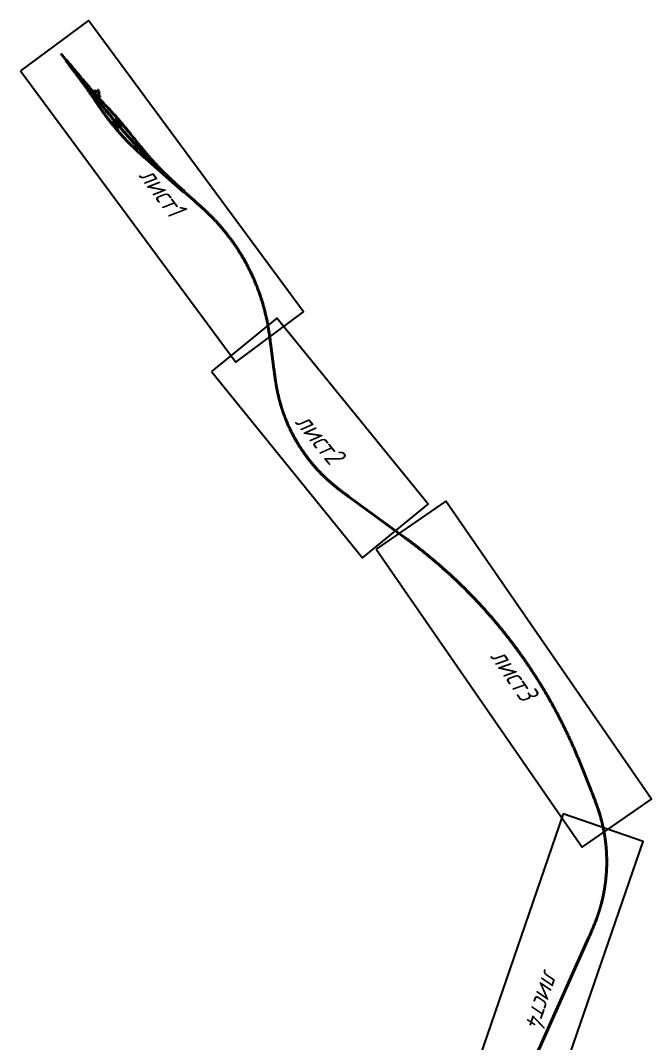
# Model space of a CAD drawing. Header units: metres. Extents: x 6220820 to 6240575, y 5208779 to 5219416.
# Drawn here: x 6234999.13 to 6235029.75, y 5217596.74 to 5217646.35 of the extents above; entities that cross this region are included whole.
import ezdxf
from ezdxf.enums import TextEntityAlignment as Align

# ---------------------------------------------------------------- set-up
doc = ezdxf.new("R2010")
doc.units = ezdxf.units.M
doc.layers.add('1 Этап ПК0+00-178+00.Ситуация.Ось трассы', color=7, linetype='Continuous')
doc.layers.add('1 Этап ПК0+00-178+00.Ситуация.Схема раскладки листов', color=7, linetype='Continuous')
doc.styles.get("Standard").update_dxf_attribs({"font": 'SPDS.shx', "oblique": 15, "height": 2})

# ---------------------------------------------------------------- blocks, each defined once
blk = doc.blocks.new('map5')
at = {"layer": '1 Этап ПК0+00-178+00.Ситуация.Ось трассы', "color": 1, "linetype": 'Continuous', "lineweight": 40, "true_color": 0xff0000, "flags": 128}
for points in [[(7264.3, -3469.2), (6954.4, -3309.2), (6950.1, -3307), (6945.7, -3304.8), (6941.4, -3302.5), (6937, -3300.3), (6932.6, -3298.1), (6928.3, -3295.9), (6923.9, -3293.7), (6919.5, -3291.5), (6915.1, -3289.3), (6910.8, -3287.1), (6906.4, -3285), (6902, -3282.8), (6897.6, -3280.7), (6893.2, -3278.5), (6888.8, -3276.4), (6884.4, -3274.2), (6880, -3272.1), (6875.6, -3270), (6871.2, -3267.9), (6866.7, -3265.8), (6862.3, -3263.7), (6857.9, -3261.6), (6853.5, -3259.5), (6849, -3257.4), (6844.6, -3255.4), (6840.2, -3253.3), (6835.7, -3251.2), (6831.3, -3249.2), (6826.8, -3247.2), (6822.4, -3245.1), (6817.9, -3243.1), (6813.5, -3241.1), (6809, -3239.1), (6804.6, -3237.1), (6800.1, -3235.1), (6795.6, -3233.1), (6791.1, -3231.1), (6786.7, -3229.1), (6782.2, -3227.2), (6777.7, -3225.2), (6773.2, -3223.2), (6768.7, -3221.3), (6764.2, -3219.4), (6759.7, -3217.4), (6755.2, -3215.5), (6750.7, -3213.6), (6746.2, -3211.7), (6741.7, -3209.8), (6737.2, -3207.9), (6732.7, -3206), (6728.2, -3204.1), (6723.7, -3202.3), (6719.1, -3200.4), (6714.6, -3198.5), (6710.1, -3196.7), (6705.6, -3194.8), (6701, -3193), (6696.5, -3191.2), (6691.9, -3189.4), (6687.4, -3187.5), (6682.8, -3185.7), (6678.3, -3183.9), (6673.7, -3182.2), (6669.2, -3180.4), (6664.6, -3178.6), (6660.1, -3176.8), (6655.5, -3175.1), (6650.9, -3173.3), (6646.4, -3171.6), (6641.8, -3169.8), (6637.2, -3168.1), (6632.6, -3166.4), (6628.1, -3164.7), (6623.5, -3163), (6618.9, -3161.3), (6614.3, -3159.6), (6609.7, -3157.9), (6605.1, -3156.2), (6600.5, -3154.5), (6595.9, -3152.9), (6591.3, -3151.2), (6586.7, -3149.6), (6582.1, -3147.9), (6577.5, -3146.3), (6572.9, -3144.7), (6568.2, -3143), (6563.6, -3141.4), (6559, -3139.8), (6554.4, -3138.2), (6549.7, -3136.6), (6545.1, -3135.1), (6540.5, -3133.5), (6535.8, -3131.9), (6531.2, -3130.4), (6526.6, -3128.8), (6521.9, -3127.3), (6517.3, -3125.7), (6512.6, -3124.2), (6508, -3122.7), (6503.3, -3121.2), (6498.7, -3119.7), (6494, -3118.2), (6489.3, -3116.7), (6484.7, -3115.2), (6480, -3113.7), (6475.4, -3112.3), (6470.7, -3110.8), (6384.9, -3084.1), (6378.9, -3082.2), (6372.9, -3080.3), (6367, -3078.5), (6361, -3076.6), (6357, -3075.3), (6353, -3074.1), (6349.1, -3072.8), (6345.1, -3071.6), (6341.1, -3070.3), (6337.2, -3069), (6334.2, -3068), (6331.2, -3067.1), (6328.3, -3066.1), (6325.3, -3065.1), (6322.3, -3064.1), (6319.4, -3063.1), (6316.4, -3062.1), (6313.5, -3061.1), (6310.5, -3060.1), (6307.6, -3059), (6304.6, -3058), (6301.7, -3057), (6299.3, -3056.1), (6296.9, -3055.3), (6294.6, -3054.4), (6292.2, -3053.6), (6289.9, -3052.7), (6287.3, -3051.8), (6284.6, -3050.8), (6282, -3049.8), (6279.3, -3048.8), (6276.7, -3047.8), (6274.1, -3046.8), (6271.4, -3045.7), (6268.8, -3044.7), (6266.2, -3043.7), (6263.6, -3042.6), (6261, -3041.6), (6258.3, -3040.5), (6255.7, -3039.5), (6253.1, -3038.4), (6250.5, -3037.3), (6247.9, -3036.2), (6245.3, -3035.1), (6242.7, -3034), (6240.1, -3032.9), (6237.5, -3031.8), (6235, -3030.7), (6232.4, -3029.6), (6229.8, -3028.4), (6227.2, -3027.3), (6224.6, -3026.1), (6222.1, -3025), (6219.5, -3023.8), (6216.9, -3022.6), (6214.4, -3021.4), (6211.8, -3020.2), (6209.3, -3019.1), (6206.7, -3017.8), (6204.2, -3016.6), (6201.6, -3015.4), (6199.1, -3014.2), (6196.6, -3013), (6194, -3011.7), (6191.5, -3010.5), (6189, -3009.2), (6186.4, -3008), (6183.9, -3006.7), (6181.4, -3005.4), (6178.9, -3004.1), (6176.4, -3002.9), (6173.9, -3001.6), (6171.4, -3000.3), (6168.9, -2998.9), (6166.4, -2997.6), (6163.9, -2996.3), (6161.4, -2995), (6158.9, -2993.6), (6156.5, -2992.3), (6154, -2990.9), (6151.5, -2989.6), (6149, -2988.2), (6146.6, -2986.8), (6144.1, -2985.5), (6141.7, -2984.1), (6139.2, -2982.7), (6136.8, -2981.3), (6134.3, -2979.9), (6131.9, -2978.5), (6129.4, -2977), (6127, -2975.6), (6124.6, -2974.2), (6122.2, -2972.7), (6119.7, -2971.3), (6117.3, -2969.8), (6114.9, -2968.4), (6112.5, -2966.9), (6110.1, -2965.4), (6107.7, -2963.9), (6105.3, -2962.4), (6102.9, -2960.9), (6100.5, -2959.4), (6098.2, -2957.9), (6095.8, -2956.4), (6093.4, -2954.9), (6091, -2953.4), (6088.7, -2951.8), (6086.3, -2950.3), (6084, -2948.7), (6081.6, -2947.2), (6079.3, -2945.6), (6076.9, -2944.1), (6074.6, -2942.5), (6072.2, -2940.9), (6069.9, -2939.3), (6067.6, -2937.7), (6065.3, -2936.1), (6063, -2934.5), (6060.6, -2932.9), (6058.3, -2931.3), (6056, -2929.6), (6053.7, -2928), (6051.4, -2926.4), (6049.2, -2924.7), (6046.9, -2923.1), (6044.6, -2921.4), (6042.3, -2919.7), (6040.1, -2918), (6037.8, -2916.4), (6035.5, -2914.7), (6033.3, -2913), (6031, -2911.3), (6028.8, -2909.6), (6026.5, -2907.9), (6024.3, -2906.2), (6022.1, -2904.4), (6019.8, -2902.7), (6017.6, -2901), (6015.4, -2899.2), (6013.2, -2897.5), (6011, -2895.7), (6008.8, -2894), (6006.6, -2892.2), (6004.4, -2890.4), (6002.2, -2888.6), (6000, -2886.8), (5997.9, -2885.1), (5995.7, -2883.3), (5993.5, -2881.4), (5991.4, -2879.6), (5989.2, -2877.8), (5987, -2876), (5984.9, -2874.2), (5982.8, -2872.3), (5980.6, -2870.5), (5978.5, -2868.6), (5976.4, -2866.8), (5974.2, -2864.9), (5972.1, -2863.1), (5970, -2861.2), (5967.9, -2859.3), (5965.8, -2857.4), (5963.7, -2855.5), (5961.6, -2853.7), (5959.6, -2851.7), (5957.5, -2849.8), (5955.4, -2847.9), (5953.3, -2846), (5951.3, -2844.1), (5949.2, -2842.2), (5947.2, -2840.2), (5945.1, -2838.3), (5943.1, -2836.3), (5941.1, -2834.4), (5939, -2832.4), (5937, -2830.5), (5935, -2828.5), (5933, -2826.5), (5931, -2824.5), (5929, -2822.5), (5927, -2820.5), (5925, -2818.6), (5923, -2816.5), (5921, -2814.5), (5919.1, -2812.5), (5917.1, -2810.5), (5915.1, -2808.5), (5913.2, -2806.4), (5911.2, -2804.4), (5909.3, -2802.4), (5907.3, -2800.3), (5905.4, -2798.3), (5903.5, -2796.2), (5901.6, -2794.1), (5899.6, -2792.1), (5897.7, -2790), (5895.8, -2787.9), (5893.9, -2785.8), (5892, -2783.7), (5890.2, -2781.6), (5888.3, -2779.5), (5886.4, -2777.4), (5884.5, -2775.3), (5882.7, -2773.2), (5880.8, -2771.1), (5879, -2768.9), (5877.1, -2766.8), (5875.3, -2764.7), (5873.5, -2762.5), (5871.6, -2760.4), (5869.8, -2758.2), (5868, -2756.1), (5866.2, -2753.9), (5864.4, -2751.7), (5862.6, -2749.6), (5860.8, -2747.4), (5859, -2745.2), (5857.2, -2743), (5855.5, -2740.8), (5853.7, -2738.6), (5852, -2736.4), (5850.2, -2734.2), (5848.5, -2732), (5846.7, -2729.8), (5845, -2727.5), (5843.3, -2725.3), (5841.5, -2723.1), (5839.8, -2720.8), (5838.1, -2718.6), (5836.4, -2716.3), (5834.7, -2714.1), (5833, -2711.8), (5831.3, -2709.6), (5829.7, -2707.3), (5828, -2705), (5826.3, -2702.8), (5824.7, -2700.5), (5823, -2698.2), (5821.4, -2695.9), (5819.8, -2693.6), (5818.1, -2691.3), (5816.5, -2689), (5814.9, -2686.7), (5813.3, -2684.4), (5811.7, -2682), (5810.1, -2679.7), (5808.7, -2677.7), (5807.2, -2675.6), (5805.8, -2673.5), (5804.4, -2671.5), (5803.1, -2669.4), (5801.3, -2666.8), (5799.6, -2664.2), (5797.9, -2661.6), (5796.2, -2658.9), (5794.5, -2656.3), (5792.7, -2653.7), (5791.1, -2651.1), (5789.4, -2648.5), (5787.7, -2645.8), (5786, -2643.2), (5784.3, -2640.6), (5782.6, -2637.9), (5780.4, -2634.4), (5778.2, -2630.9), (5776, -2627.3), (5773.8, -2623.8), (5771.6, -2620.3), (5769.4, -2616.7), (5766.1, -2611.4), (5762.8, -2606.1), (5759.6, -2600.8), (5756.3, -2595.4), (5694.9, -2495.6), (5691.6, -2490.3), (5688.3, -2484.9), (5686.2, -2481.4), (5684, -2477.8), (5681.8, -2474.3), (5679.6, -2470.8), (5677.4, -2467.2), (5675.2, -2463.7), (5673.5, -2461.1), (5671.8, -2458.4), (5670.2, -2455.8), (5668.5, -2453.1), (5666.8, -2450.5), (5665.1, -2447.9), (5663.4, -2445.2), (5661.7, -2442.6), (5660.4, -2440.5), (5659, -2438.4), (5657.6, -2436.3), (5656.3, -2434.2), (5654.9, -2432.2), (5653.5, -2430.1), (5652.1, -2428), (5650.7, -2425.9), (5649.3, -2423.9), (5647.9, -2421.8), (5646.5, -2419.7), (5645.1, -2417.7), (5643.6, -2415.6), (5642.2, -2413.6), (5640.8, -2411.5), (5639.3, -2409.5), (5637.8, -2407.4), (5636.4, -2405.3), (5634.9, -2403.3), (5633.4, -2401.3), (5631.9, -2399.2), (5630.4, -2397.2), (5628.9, -2395.1), (5627.4, -2393.1), (5625.9, -2391.1), (5624.4, -2389.1), (5622.8, -2387.1), (5621.3, -2385.1), (5619.8, -2383.1), (5618.2, -2381.1), (5616.7, -2379.1), (5615.1, -2377.1), (5613.5, -2375.1), (5612, -2373.1), (5610.4, -2371.2), (5608.8, -2369.2), (5607.2, -2367.2), (5605.6, -2365.3), (5604, -2363.3), (5602.4, -2361.4), (5600.8, -2359.4), (5599.2, -2357.5), (5597.5, -2355.6), (5595.9, -2353.6), (5594.2, -2351.7), (5592.6, -2349.8), (5590.9, -2347.9), (5589.3, -2346), (5587.6, -2344.1), (5586, -2342.2), (5584.3, -2340.3), (5582.6, -2338.4), (5580.9, -2336.5), (5579.2, -2334.7), (5577.5, -2332.8), (5575.8, -2330.9), (5574.1, -2329.1), (5572.4, -2327.2), (5570.6, -2325.4), (5568.9, -2323.5), (5567.2, -2321.7), (5565.4, -2319.9), (5563.7, -2318), (5561.9, -2316.2), (5560.2, -2314.4), (5558.4, -2312.6), (5556.6, -2310.8), (5554.9, -2309), (5553.1, -2307.2), (5551.3, -2305.4), (5549.5, -2303.7), (5547.7, -2301.9), (5545.9, -2300.1), (5544.1, -2298.3), (5542.3, -2296.6), (5540.5, -2294.8), (5538.6, -2293.1), (5536.8, -2291.4), (5535, -2289.6), (5533.1, -2287.9), (5531.3, -2286.2), (5529.4, -2284.5), (5527.6, -2282.7), (5525.7, -2281), (5523.8, -2279.3), (5522, -2277.6), (5520.1, -2276), (5518.2, -2274.3), (5516.3, -2272.6), (5514.4, -2270.9), (5512.5, -2269.3), (5510.6, -2267.6), (5508.7, -2266), (5506.8, -2264.3), (5504.8, -2262.7), (5502.9, -2261), (5501, -2259.4), (5499, -2257.8), (5497.1, -2256.2), (5495.1, -2254.6), (5493.2, -2253), (5491.2, -2251.4), (5489.3, -2249.8), (5487.3, -2248.2), (5485.3, -2246.6), (5483.4, -2245), (5481.4, -2243.5), (5479.4, -2241.9), (5477.4, -2240.4), (5475.4, -2238.8), (5473.4, -2237.3), (5471.4, -2235.8), (5469.4, -2234.2), (5467.3, -2232.7), (5465.3, -2231.2), (5463.3, -2229.7), (5461.3, -2228.2), (5459.2, -2226.7), (5457.2, -2225.2), (5455.1, -2223.7), (5453.1, -2222.2), (5451, -2220.8), (5449, -2219.3), (5446.9, -2217.8), (5444.8, -2216.4), (5442.8, -2215), (5440.7, -2213.5), (5438.6, -2212.1), (5436.5, -2210.7), (5434.4, -2209.2), (5432.3, -2207.8), (5430.2, -2206.4), (5428.1, -2205), (5426, -2203.6), (5423.9, -2202.3), (5421.8, -2200.9), (5419.7, -2199.5), (5417.5, -2198.2), (5415.4, -2196.8), (5413.3, -2195.4), (5411.1, -2194.1), (5409, -2192.8), (5406.8, -2191.4), (5404.7, -2190.1), (5402.5, -2188.8), (5400.4, -2187.5), (5398.2, -2186.2), (5396, -2184.9), (5393.9, -2183.6), (5391.7, -2182.3), (5389.5, -2181), (5387.3, -2179.8), (5385.1, -2178.5), (5382.9, -2177.3), (5380.7, -2176), (5378.5, -2174.8), (5376.3, -2173.5), (5374.1, -2172.3), (5371.9, -2171.1), (5369.7, -2169.9), (5367.5, -2168.7), (5365.3, -2167.5), (5363, -2166.3), (5360.8, -2165.1), (5358.6, -2163.9), (5356.3, -2162.7), (5354.1, -2161.6), (5351.8, -2160.4), (5349.6, -2159.3), (5347.3, -2158.1), (5345.1, -2157), (5342.8, -2155.9), (5340.6, -2154.7), (5338.3, -2153.6), (5336, -2152.5), (5333.7, -2151.4), (5331.5, -2150.3), (5329.2, -2149.3), (5326.9, -2148.2), (5324.6, -2147.1), (5322.3, -2146), (5320, -2145), (5317.7, -2143.9), (5315.4, -2142.9), (5313.1, -2141.9), (5310.8, -2140.8), (5308.5, -2139.8), (5306.2, -2138.8), (5303.9, -2137.8), (5301.5, -2136.8), (5299.2, -2135.8), (5296.9, -2134.8), (5294.6, -2133.8), (5292.2, -2132.9), (5289.9, -2131.9), (5287.6, -2131), (5285.2, -2130), (5282.9, -2129.1), (5280.5, -2128.1), (5278.2, -2127.2), (5275.8, -2126.3), (5273.5, -2125.4), (5271.1, -2124.5), (5268.7, -2123.6), (5266.4, -2122.7), (5264, -2121.8), (5261.6, -2121), (5259.2, -2120.1), (5256.9, -2119.2), (5254.5, -2118.4), (5252.1, -2117.6), (5249.7, -2116.7), (5247.3, -2115.9), (5244.9, -2115.1), (5242.6, -2114.3), (5240.2, -2113.5), (5237.8, -2112.7), (5235.4, -2111.9), (5233, -2111.1), (5230.6, -2110.3), (5228.1, -2109.6), (5225.7, -2108.8), (5223.3, -2108), (5220.9, -2107.3), (5218.5, -2106.6), (5216.1, -2105.8), (5213.7, -2105.1), (5211.2, -2104.4), (5208.8, -2103.7), (5206.4, -2103), (5203.9, -2102.3), (5201.5, -2101.6), (5199.1, -2101), (5196.7, -2100.3), (5194.3, -2099.6), (5191.9, -2099), (5189.4, -2098.4), (5187, -2097.7), (5184.6, -2097.1), (5182.2, -2096.5), (5179.8, -2095.9), (5177.3, -2095.3), (5174.9, -2094.7), (5172.5, -2094.1), (5170.1, -2093.5), (5167.6, -2092.9), (5165.2, -2092.3), (5162.2, -2091.6), (5159.1, -2090.9), (5156.1, -2090.2), (5153, -2089.5), (5150, -2088.8), (5146.9, -2088.1), (5143.9, -2087.4), (5140.8, -2086.7), (5136.8, -2085.8), (5132.7, -2084.9), (5128.6, -2084.1), (5124.5, -2083.2), (5120.5, -2082.3), (5116.4, -2081.4), (5110.3, -2080.1), (5104.2, -2078.8), (4776.9, -2009.3), (4772.5, -2008.4), (4768.2, -2007.5), (4763.8, -2006.5), (4759.4, -2005.6), (4755.1, -2004.6), (4750.7, -2003.6), (4746.4, -2002.6), (4742, -2001.7), (4737.7, -2000.7), (4733.3, -1999.7), (4728.9, -1998.6), (4724.6, -1997.6), (4720.2, -1996.6), (4715.9, -1995.6), (4711.6, -1994.5), (4707.2, -1993.5), (4702.9, -1992.4), (4698.5, -1991.4), (4694.2, -1990.3), (4689.9, -1989.2), (4685.5, -1988.1), (4681.2, -1987), (4676.9, -1985.9), (4672.5, -1984.8), (4668.2, -1983.7), (4663.9, -1982.6), (4659.6, -1981.4), (4655.2, -1980.3), (4650.9, -1979.1), (4646.6, -1978), (4642.3, -1976.8), (4638, -1975.6), (4633.7, -1974.5), (4629.4, -1973.3), (4625.1, -1972.1), (4620.8, -1970.9), (4616.5, -1969.7), (4612.2, -1968.4), (4607.9, -1967.2), (4603.6, -1966), (4599.3, -1964.7), (4595, -1963.5), (4590.7, -1962.2), (4586.4, -1961), (4582.1, -1959.7), (4577.9, -1958.4), (4573.6, -1957.1), (4569.3, -1955.8), (4565, -1954.5), (4560.8, -1953.2), (4556.5, -1951.9), (4552.2, -1950.6), (4548, -1949.2), (4543.7, -1947.9), (4539.4, -1946.6), (4535.2, -1945.2), (4530.9, -1943.8), (4526.7, -1942.5), (4522.4, -1941.1), (4518.2, -1939.7), (4513.9, -1938.3), (4509.7, -1936.9), (4505.5, -1935.5), (4501.2, -1934.1), (4497, -1932.7), (4492.8, -1931.2), (4488.5, -1929.8), (4484.3, -1928.3), (4480.1, -1926.9), (4475.9, -1925.4), (4471.6, -1923.9), (4467.4, -1922.5), (4463.2, -1921), (4459, -1919.5), (4454.8, -1918), (4450.6, -1916.5), (4446.4, -1915), (4442.2, -1913.4), (4438, -1911.9), (4433.8, -1910.4), (4429.6, -1908.8), (4425.4, -1907.3), (4421.2, -1905.7), (4417, -1904.2), (4412.8, -1902.6), (4408.7, -1901), (4404.5, -1899.4), (4400.3, -1897.8), (4396.2, -1896.2), (4392, -1894.6), (4387.8, -1893), (4383.7, -1891.3), (4379.5, -1889.7), (4375.3, -1888.1), (4371.2, -1886.4), (4367, -1884.8), (4362.9, -1883.1), (4358.8, -1881.4), (4354.6, -1879.7), (4350.5, -1878.1), (4346.3, -1876.4), (4342.2, -1874.7), (4338.1, -1873), (4334, -1871.2), (4329.8, -1869.5), (4325.7, -1867.8), (4321.6, -1866), (4317.5, -1864.3), (4313.4, -1862.5), (4309.3, -1860.8), (4305.2, -1859), (4301.1, -1857.2), (4297, -1855.5), (4292.9, -1853.7), (4288.8, -1851.9), (4284.7, -1850.1), (4280.6, -1848.3), (4276.5, -1846.4), (4272.5, -1844.6), (4268.4, -1842.8), (4264.3, -1840.9), (4260.3, -1839.1), (4256.2, -1837.2), (4252.1, -1835.4), (4248.1, -1833.5), (4244, -1831.6), (4240, -1829.7), (4235.9, -1827.9), (4231.9, -1826), (4227.8, -1824.1), (4223.8, -1822.1), (4219.8, -1820.2), (4215.7, -1818.3), (4211.7, -1816.4), (4207.7, -1814.4), (4203.7, -1812.5), (4199.6, -1810.5), (4195.6, -1808.5), (4191.6, -1806.6), (4187.6, -1804.6), (4183.6, -1802.6), (4179.6, -1800.6), (4175.6, -1798.6), (4171.6, -1796.6), (4167.6, -1794.6), (4163.6, -1792.6), (4159.7, -1790.6), (4155.7, -1788.5), (4151.7, -1786.5), (4147.7, -1784.4), (4143.8, -1782.4), (4139.8, -1780.3), (4135.9, -1778.2), (4131.9, -1776.2), (4127.9, -1774.1), (4124, -1772), (4120.1, -1769.9), (4116.1, -1767.8), (4112.2, -1765.7), (4108.2, -1763.5), (4104.3, -1761.4), (4100.4, -1759.3), (4096.5, -1757.1), (4092.6, -1755), (4088.6, -1752.8), (4084.7, -1750.7), (4080.8, -1748.5), (4076.9, -1746.3), (4073, -1744.2), (4069.1, -1742), (4065.2, -1739.8), (4061.4, -1737.6), (4057.5, -1735.4), (4053.6, -1733.1), (4049.7, -1730.9), (4045.8, -1728.7), (4042, -1726.4), (4038.1, -1724.2), (4034.3, -1721.9), (4030.4, -1719.7), (4026.6, -1717.4), (4022.7, -1715.2), (4018.9, -1712.9), (4015, -1710.6), (4011.2, -1708.3), (4007.4, -1706), (4003.5, -1703.7), (3999.7, -1701.4), (3995.9, -1699.1), (3992.1, -1696.7), (3988.3, -1694.4), (3984.5, -1692), (3980.7, -1689.7), (3976.9, -1687.3), (3973.1, -1685), (3969.3, -1682.6), (3965.5, -1680.2), (3961.7, -1677.9), (3957.9, -1675.5), (3954.2, -1673.1), (3950.4, -1670.7), (3946.6, -1668.3), (3942.9, -1665.9), (3939.1, -1663.4), (3935.4, -1661), (3931.6, -1658.6), (3927.9, -1656.1), (3924.2, -1653.7), (3920.4, -1651.2), (3916.7, -1648.8), (3913, -1646.3), (3909.3, -1643.8), (3905.5, -1641.3), (3901.8, -1638.8), (3898.1, -1636.3), (3894.4, -1633.8), (3890.7, -1631.3), (3887, -1628.8), (3883.3, -1626.3), (3879.7, -1623.8), (3876, -1621.2), (3872.3, -1618.7), (3868.6, -1616.1), (3865, -1613.6), (3861.3, -1611), (3857.7, -1608.5), (3854, -1605.9), (3850.4, -1603.3), (3846.7, -1600.7), (3843.1, -1598.1), (3839.4, -1595.5), (3835.8, -1592.9), (3832.2, -1590.3), (3828.6, -1587.7), (3825, -1585.1), (3821.3, -1582.4), (3817.7, -1579.8), (3814.1, -1577.1), (3810.5, -1574.5), (3807, -1571.8), (3803.4, -1569.2), (3799.8, -1566.5), (3796.2, -1563.8), (3792.6, -1561.1), (3789.1, -1558.4), (3785.5, -1555.7), (3782, -1553), (3778.4, -1550.3), (3774.9, -1547.6), (3771.3, -1544.9), (3767.8, -1542.2), (3764.2, -1539.4), (3760.7, -1536.7), (3757.2, -1533.9), (3753.7, -1531.2), (3750.2, -1528.4), (3746.6, -1525.7), (3743.1, -1522.9), (3739.6, -1520.1), (3736.2, -1517.3), (3732.7, -1514.5), (3729.2, -1511.7), (3725.7, -1508.9), (3722.2, -1506.1), (3718.8, -1503.3), (3715.3, -1500.5), (3711.8, -1497.7), (3708.4, -1494.8), (3704.9, -1492), (3701.5, -1489.1), (3698.1, -1486.3), (3694.6, -1483.4), (3691.2, -1480.6), (3687.8, -1477.7), (3684.4, -1474.8), (3680.9, -1471.9), (3677.5, -1469), (3674.1, -1466.1), (3670.7, -1463.2), (3667.3, -1460.3), (3664, -1457.4), (3660.6, -1454.5), (3657.2, -1451.6), (3653.8, -1448.6), (3650.5, -1445.7), (3647.1, -1442.8), (3643.7, -1439.8), (3640.4, -1436.9), (3637.1, -1433.9), (3633.7, -1430.9), (3630.4, -1427.9), (3627.1, -1425), (3623.7, -1422), (3620.4, -1419), (3617.1, -1416), (3613.8, -1413), (3610.5, -1410), (3607.2, -1407), (3603.9, -1403.9), (3600.6, -1400.9), (3597.3, -1397.9), (3594.1, -1394.8), (3590.8, -1391.8), (3587.5, -1388.7), (3584.3, -1385.7), (3581, -1382.6), (3577.8, -1379.6), (3574.5, -1376.5), (3571.3, -1373.4), (3568.1, -1370.3), (3564.8, -1367.2), (3561.6, -1364.1), (3558.4, -1361), (3460.8, -1266.6), (3455.4, -1261.4), (3450, -1256.2), (3446.4, -1252.7), (3442.8, -1249.2), (3439.2, -1245.7), (3436.5, -1243.1), (3433.9, -1240.5), (3431.2, -1237.9), (3428.5, -1235.2), (3425.9, -1232.6), (3423.2, -1229.9), (3420.5, -1227.3), (3417.9, -1224.6), (3415.8, -1222.5), (3413.7, -1220.4), (3411.6, -1218.2), (3409.5, -1216.1), (3407.4, -1214), (3405.3, -1211.8), (3403.2, -1209.7), (3401.1, -1207.5), (3399, -1205.3), (3397, -1203.2), (3395.2, -1201.3), (3393.5, -1199.5), (3391.8, -1197.7), (3390.1, -1195.9), (3388.4, -1194), (3386.7, -1192.2), (3385, -1190.4), (3383.3, -1188.5), (3381.6, -1186.7), (3380, -1184.8), (3378.3, -1183), (3376.6, -1181.1), (3375, -1179.2), (3373.3, -1177.3), (3371.6, -1175.4), (3370, -1173.5), (3368.3, -1171.6), (3366.7, -1169.7), (3365, -1167.8), (3363.4, -1165.8), (3361.8, -1163.9), (3360.2, -1162), (3358.5, -1160), (3356.9, -1158.1), (3355.3, -1156.1), (3353.7, -1154.2), (3352.1, -1152.2), (3350.6, -1150.3), (3349, -1148.3), (3347.4, -1146.3), (3345.9, -1144.3), (3344.3, -1142.3), (3342.7, -1140.4), (3341.2, -1138.4), (3339.7, -1136.4), (3338.1, -1134.4), (3336.6, -1132.4), (3335.1, -1130.3), (3333.6, -1128.3), (3332.1, -1126.3), (3330.5, -1124.3), (3329.1, -1122.2), (3327.6, -1120.2), (3326.1, -1118.2), (3324.6, -1116.1), (3323.1, -1114.1), (3321.7, -1112), (3320.2, -1109.9), (3318.8, -1107.9), (3317.3, -1105.8), (3315.9, -1103.7), (3314.5, -1101.6), (3313, -1099.6), (3311.6, -1097.5), (3310.2, -1095.4), (3308.8, -1093.3), (3307.4, -1091.2), (3306, -1089.1), (3304.6, -1087), (3303.3, -1084.9), (3301.9, -1082.7), (3300.5, -1080.6), (3299.2, -1078.5), (3297.8, -1076.3), (3296.5, -1074.2), (3295.1, -1072.1), (3293.8, -1069.9), (3292.5, -1067.8), (3291.2, -1065.6), (3289.8, -1063.5), (3288.5, -1061.3), (3287.2, -1059.1), (3286, -1057), (3284.7, -1054.8), (3283.4, -1052.6), (3282.1, -1050.4), (3280.9, -1048.3), (3279.6, -1046.1), (3278.4, -1043.9), (3277.1, -1041.7), (3275.9, -1039.5), (3274.7, -1037.3), (3273.4, -1035.1), (3272.2, -1032.8), (3271, -1030.6), (3269.8, -1028.4), (3268.6, -1026.2), (3267.4, -1024), (3266.3, -1021.7), (3265.1, -1019.5), (3263.9, -1017.3), (3262.8, -1015), (3261.6, -1012.8), (3260.5, -1010.5), (3259.3, -1008.3), (3258.2, -1006), (3257.1, -1003.7), (3256, -1001.5), (3254.9, -999.2), (3253.8, -996.9), (3252.7, -994.7), (3251.6, -992.4), (3250.5, -990.1), (3249.4, -987.8), (3248.4, -985.5), (3247.3, -983.2), (3246.3, -980.9), (3245.2, -978.6), (3244.2, -976.3), (3243.2, -974), (3242.1, -971.7), (3241.1, -969.4), (3240.1, -967.1), (3239.1, -964.8), (3238.1, -962.5), (3237.1, -960.1), (3236.2, -957.8), (3235.2, -955.5), (3234.2, -953.2), (3233.3, -950.8), (3232.3, -948.5), (3231.4, -946.1), (3230.5, -943.8), (3229.5, -941.4), (3228.6, -939.1), (3227.7, -936.7), (3226.8, -934.4), (3225.9, -932), (3225, -929.7), (3224.1, -927.3), (3223.3, -924.9), (3222.4, -922.6), (3221.5, -920.2), (3220.7, -917.8), (3219.8, -915.4), (3219, -913), (3218.2, -910.7), (3217.4, -908.3), (3216.6, -905.9), (3215.7, -903.5), (3214.9, -901.1), (3214.2, -898.7), (3213.4, -896.3), (3212.6, -893.9), (3211.8, -891.5), (3211.1, -889.1), (3210.3, -886.7), (3209.6, -884.3), (3208.8, -881.9), (3208.1, -879.4), (3207.4, -877), (3206.7, -874.6), (3206, -872.2), (3205.3, -869.8), (3204.6, -867.3), (3203.9, -864.9), (3203.2, -862.5), (3202.5, -860), (3201.9, -857.6), (3201.2, -855.2), (3200.6, -852.7), (3199.9, -850.3), (3199.3, -847.8), (3198.7, -845.4), (3198.1, -842.9), (3197.5, -840.5), (3196.9, -838), (3196.3, -835.6), (3195.7, -833.1), (3195.1, -830.7), (3194.5, -828.2), (3194, -825.8), (3193.4, -823.3), (3192.9, -820.8), (3192.4, -818.4), (3191.8, -815.9), (3191.3, -813.4), (3190.8, -811), (3190.3, -808.5), (3189.8, -806), (3189.3, -803.5), (3188.8, -801.1), (3188.3, -798.6), (3187.9, -796.1), (3187.4, -793.6), (3187, -791.1), (3186.5, -788.6), (3186.1, -786.2), (3185.7, -783.7), (3185.2, -781.2), (3184.8, -778.7), (3184.4, -776.2), (3184, -773.7), (3183.6, -771.2), (3183.2, -768.7), (3182.9, -766.2), (3182.5, -763.7), (3182.2, -761.2), (3181.8, -758.7), (3181.5, -756.2), (3181.1, -753.7), (3180.8, -751.2), (3180.5, -748.7), (3180.2, -746.2), (3179.9, -743.7), (3179.6, -741.2), (3179.3, -738.7), (3179, -736.2), (3178.7, -733.7), (3178.5, -731.2), (3178.2, -728.7), (3178, -726.1), (3177.7, -723.6), (3177.5, -721.1), (3177.3, -718.6), (3177.1, -716.1), (3176.9, -713.6), (3176.7, -711.1), (3176.5, -708.6), (3176.3, -706.1), (3176.1, -703.6), (3176, -701.1), (3175.8, -698.6), (3175.6, -696.1), (3175.5, -693.6), (3175.4, -691.1), (3175.2, -688.6), (3175.1, -686.1), (3175, -683.6), (3174.9, -681.1), (3174.7, -678.1), (3174.6, -675.1), (3174.5, -672.1), (3174.4, -669.1), (3174.3, -666.1), (3174.2, -663.1), (3174.1, -660.1), (3174, -657.1), (3174, -654.1), (3173.9, -651.1), (3173.8, -647.4), (3173.8, -643.6), (3173.7, -639.9), (3173.7, -636.1), (3173.6, -632.4), (3173.6, -628.6), (3173.5, -624.9), (3173.5, -621.1), (3173.5, -616.1), (3173.5, -611.1), (3173.4, -606.1), (3173.4, -598.6), (3173.4, -591.1), (3170.8, 556.9)], [(7227.6, -3453.1), (7212.5, -3445.4), (7207.6, -3442.9), (7202.7, -3440.4), (7197.7, -3437.9), (7192.8, -3435.4), (7187.8, -3432.9), (7182.9, -3430.4), (7177.9, -3427.9), (7173, -3425.5), (7168, -3423), (7163, -3420.5), (7158.1, -3418.1), (7153.1, -3415.7), (7148.1, -3413.2), (7143.1, -3410.8), (7138.2, -3408.4), (7133.2, -3406), (7128.2, -3403.6), (7123.2, -3401.2), (7118.2, -3398.8), (7113.2, -3396.4), (7108.2, -3394), (7103.2, -3391.6), (7098.2, -3389.3), (7093.2, -3386.9), (7088.1, -3384.6), (7083.1, -3382.2), (7078.1, -3379.9), (7073.1, -3377.6), (7068, -3375.3), (7063, -3372.9), (7058, -3370.6), (7052.9, -3368.3), (7047.9, -3366), (7042.9, -3363.8), (7037.8, -3361.5), (7032.8, -3359.2), (7027.7, -3356.9), (7022.6, -3354.7), (7017.6, -3352.4), (7012.5, -3350.2), (7007.4, -3347.9), (7002.4, -3345.7), (6997.3, -3343.5), (6992.2, -3341.3), (6987.1, -3339.1), (6982.1, -3336.9), (6977, -3334.7), (6971.9, -3332.5), (6966.8, -3330.3), (6961.7, -3328.1), (6954, -3324.8), (6946.2, -3321.5), (6938.5, -3318.2), (6933.8, -3316.2), (6929.2, -3314.2), (6924.6, -3312.2), (6919.9, -3310.2), (6915.3, -3308.2), (6911.4, -3306.5), (6907.6, -3304.9), (6903.7, -3303.2), (6899.9, -3301.5), (6896, -3299.7), (6892.2, -3298), (6888.9, -3296.6), (6885.6, -3295.1), (6882.3, -3293.6), (6879, -3292.1), (6875.8, -3290.6), (6872.5, -3289.1), (6869.2, -3287.5), (6867.6, -3286.8), (6866, -3286), (6862.9, -3284.6), (6859.7, -3283.1), (6856.6, -3281.6), (6853.5, -3280.1), (6850.4, -3278.6), (6847.3, -3277.1), (6844.3, -3275.6), (6841.2, -3274.1), (6837.6, -3272.4), (6834.1, -3270.7), (6830.6, -3268.9), (6827.1, -3267.2), (6823.6, -3265.4), (6820, -3263.7), (6816.5, -3261.9), (6811.6, -3259.4), (6806.7, -3257), (6801.8, -3254.5), (6796.9, -3252), (6792, -3249.5), (6783.9, -3245.3), (6775.7, -3241.1), (6767.5, -3236.9), (6760.1, -3233.1), (6752.7, -3229.3), (6745.3, -3225.5), (6740.9, -3223.2), (6736.4, -3220.9), (6731.9, -3218.7), (6727.5, -3216.4), (6723, -3214.2), (6719.3, -3212.3), (6715.6, -3210.4), (6711.8, -3208.6), (6708.1, -3206.7), (6704.4, -3204.9), (6700.6, -3203), (6697.4, -3201.5), (6694.2, -3199.9), (6691, -3198.4), (6687.8, -3196.8), (6684.5, -3195.3), (6681.3, -3193.7), (6678.1, -3192.2), (6675.1, -3190.8), (6672.1, -3189.4), (6669.1, -3188), (6666.2, -3186.7), (6663.2, -3185.3), (6660.2, -3183.9), (6657.2, -3182.6), (6654.2, -3181.2), (6651.2, -3179.9), (6648.2, -3178.6), (6645.1, -3177.2), (6642.1, -3175.9), (6639.1, -3174.6), (6636.1, -3173.3), (6633.1, -3172), (6630, -3170.7), (6627, -3169.4), (6624, -3168.2), (6620.9, -3166.9), (6617.9, -3165.6), (6614.9, -3164.4), (6611.8, -3163.1), (6608.8, -3161.9), (6605.7, -3160.7), (6602.7, -3159.4), (6599.6, -3158.2), (6596.6, -3157), (6593.5, -3155.8), (6590.4, -3154.6), (6587.4, -3153.4), (6584.3, -3152.2), (6581.2, -3151), (6578.1, -3149.9), (6575.1, -3148.7), (6572, -3147.6), (6568.9, -3146.4), (6565.8, -3145.3), (6562.7, -3144.1), (6559.6, -3143), (6556.5, -3141.9), (6553.4, -3140.8), (6550.3, -3139.7), (6547.2, -3138.6), (6543.9, -3137.4), (6540.5, -3136.2), (6537.1, -3135.1), (6533.7, -3133.9), (6530.4, -3132.8), (6527, -3131.6), (6523.6, -3130.5), (6519.6, -3129.2), (6515.7, -3127.9), (6511.7, -3126.6), (6507.8, -3125.3), (6503.8, -3124), (6499.8, -3122.7), (6495.1, -3121.2), (6490.3, -3119.7), (6485.5, -3118.1), (6480.8, -3116.6), (6476, -3115.1), (6468.1, -3112.6), (6460.1, -3110.1), (6452.1, -3107.7), (6443.4, -3104.9)], [(7229.9, -3448.7), (7228.9, -3448.2), (7221.5, -3444.3), (7214.1, -3440.5), (7206.7, -3436.7), (7202.3, -3434.4), (7197.8, -3432.1), (7193.4, -3429.8), (7188.9, -3427.4), (7184.5, -3425.1), (7180.8, -3423.2), (7177.1, -3421.2), (7173.5, -3419.3), (7169.8, -3417.3), (7166.1, -3415.4), (7162.4, -3413.4), (7159.3, -3411.7), (7156.1, -3410), (7153, -3408.3), (7149.9, -3406.6), (7146.7, -3404.9), (7143.6, -3403.2), (7140.5, -3401.5), (7137.4, -3399.7), (7134.3, -3398), (7131.2, -3396.3), (7128.1, -3394.6), (7125, -3392.8), (7121.9, -3391.1), (7118.8, -3389.3), (7115.7, -3387.6), (7112.7, -3385.8), (7109.6, -3384), (7106.5, -3382.2), (7103.4, -3380.4), (7100.3, -3378.6), (7097.2, -3376.8), (7094.2, -3375), (7091.1, -3373.2), (7088, -3371.4), (7084.4, -3369.3), (7080.9, -3367.1), (7077.3, -3365), (7073.7, -3362.8), (7070.1, -3360.7), (7066.6, -3358.5), (7062.3, -3355.9), (7058, -3353.3), (7053.8, -3350.7), (7049.5, -3348.1), (7045.2, -3345.5), (7038.1, -3341.1), (7031, -3336.8), (7023.9, -3332.4), (7018.6, -3329.1), (7013.3, -3325.9), (7008, -3322.6), (7002.6, -3319.3), (6999.1, -3317.2), (6995.5, -3315), (6992, -3312.8), (6988.4, -3310.7), (6984.8, -3308.5), (6981.3, -3306.4), (6978.6, -3304.8), (6975.9, -3303.2), (6973.2, -3301.6), (6970.5, -3300), (6967.8, -3298.4), (6965.1, -3296.8), (6962.4, -3295.2), (6959.7, -3293.6), (6957, -3292.1), (6954.3, -3290.5), (6951.6, -3288.9), (6948.9, -3287.4), (6946.2, -3285.8), (6943.5, -3284.3), (6940.8, -3282.8), (6938, -3281.2), (6935.4, -3279.7), (6932.7, -3278.2), (6930, -3276.8), (6927.3, -3275.3), (6924.6, -3273.8), (6921.9, -3272.4), (6919.2, -3270.9), (6916.5, -3269.5), (6913.8, -3268), (6911.1, -3266.6), (6908.4, -3265.2), (6905.7, -3263.8), (6903, -3262.4), (6900.2, -3261), (6897.5, -3259.6), (6894.8, -3258.2), (6892, -3256.8), (6889.3, -3255.4), (6886.6, -3254.1), (6883.8, -3252.7), (6881.1, -3251.3), (6878.3, -3250), (6875.6, -3248.7), (6872.8, -3247.3), (6870, -3246), (6867.3, -3244.7), (6864.5, -3243.4), (6861.7, -3242.1), (6859, -3240.8), (6856.2, -3239.5), (6853.4, -3238.2), (6850.6, -3236.9), (6847.8, -3235.7), (6845, -3234.4), (6842.2, -3233.1), (6839.4, -3231.9), (6836.6, -3230.7), (6833.8, -3229.4), (6831, -3228.2), (6828.2, -3227), (6825.4, -3225.8), (6822.6, -3224.6), (6819.8, -3223.4), (6816.9, -3222.2), (6814.1, -3221), (6811.3, -3219.8), (6808.4, -3218.7), (6805.6, -3217.5), (6802.8, -3216.3), (6799.9, -3215.2), (6797.1, -3214.1), (6794.2, -3212.9), (6791.4, -3211.8), (6788.5, -3210.7), (6785.7, -3209.6), (6782.8, -3208.5), (6780, -3207.4), (6777.1, -3206.3), (6774.2, -3205.2), (6771.4, -3204.1), (6768.5, -3203.1), (6765.6, -3202), (6762.7, -3201), (6759.8, -3199.9), (6757, -3198.9), (6754, -3197.8), (6751.1, -3196.8), (6748.1, -3195.8), (6745.2, -3194.7), (6742.2, -3193.7), (6739.3, -3192.7), (6736.3, -3191.7), (6733.3, -3190.7), (6730.4, -3189.7), (6727.4, -3188.7), (6724.5, -3187.7), (6721.5, -3186.7), (6718.5, -3185.7), (6715.6, -3184.8), (6712.6, -3183.8), (6709.6, -3182.8), (6705.6, -3181.6), (6701.7, -3180.3), (6697.7, -3179), (6693.7, -3177.8), (6689.8, -3176.5), (6685.8, -3175.3), (6679.8, -3173.4), (6673.9, -3171.5), (6667.9, -3169.7), (6661.9, -3167.8), (6444.9, -3100.2)], [(6848.1, -3273.4), (6848.4, -3273.5), (6848.7, -3273.6), (6849.1, -3273.8), (6849.4, -3273.9), (6849.7, -3274), (6850, -3274.1), (6850.4, -3274.2), (6850.7, -3274.3), (6851, -3274.4), (6851.4, -3274.5), (6851.7, -3274.6), (6852, -3274.6), (6852.4, -3274.7), (6852.7, -3274.7), (6853.1, -3274.8), (6853.4, -3274.8), (6853.8, -3274.8), (6854.1, -3274.8), (6854.4, -3274.9), (6854.8, -3274.9), (6855.1, -3274.8), (6855.5, -3274.8), (6855.8, -3274.8), (6856.2, -3274.8), (6856.5, -3274.7), (6856.9, -3274.7), (6857.2, -3274.6), (6857.5, -3274.6), (6857.9, -3274.5), (6858.2, -3274.4), (6858.5, -3274.3), (6858.9, -3274.2), (6859.2, -3274.1), (6859.5, -3274), (6859.9, -3273.9), (6860.2, -3273.8), (6860.5, -3273.7), (6860.8, -3273.5), (6861.1, -3273.4), (6861.4, -3273.2), (6861.7, -3273.1), (6862.1, -3272.9), (6862.3, -3272.7), (6862.6, -3272.6), (6862.9, -3272.4), (6863.2, -3272.2), (6863.5, -3272), (6863.8, -3271.8), (6864, -3271.6), (6864.3, -3271.3), (6864.6, -3271.1), (6864.8, -3270.9), (6865.1, -3270.6), (6865.3, -3270.4), (6865.6, -3270.2), (6865.8, -3269.9), (6866, -3269.6), (6866.3, -3269.4), (6866.5, -3269.1), (6866.7, -3268.8), (6866.9, -3268.6), (6867.1, -3268.3), (6867.3, -3268), (6867.5, -3267.7), (6867.6, -3267.4), (6867.8, -3267.1), (6868, -3266.8), (6868.1, -3266.5)], [(6861.2, -3246), (6861.5, -3246.1), (6861.8, -3246.3), (6862.1, -3246.4), (6862.4, -3246.6), (6862.7, -3246.8), (6863, -3247), (6863.3, -3247.2), (6863.6, -3247.4), (6863.9, -3247.6), (6864.1, -3247.8), (6864.4, -3248), (6864.7, -3248.2), (6864.9, -3248.4), (6865.2, -3248.7), (6865.4, -3248.9), (6865.7, -3249.2), (6865.9, -3249.4), (6866.1, -3249.7), (6866.4, -3249.9), (6866.6, -3250.2), (6866.8, -3250.5), (6867, -3250.8), (6867.2, -3251), (6867.4, -3251.3), (6867.6, -3251.6), (6867.7, -3251.9), (6867.9, -3252.2), (6868.1, -3252.5), (6868.2, -3252.8), (6868.4, -3253.1), (6868.5, -3253.5), (6868.7, -3253.8), (6868.8, -3254.1), (6868.9, -3254.4), (6869, -3254.7), (6869.1, -3255.1), (6869.2, -3255.4), (6869.3, -3255.7), (6869.4, -3256.1), (6869.5, -3256.4), (6869.6, -3256.7), (6869.6, -3257.1), (6869.7, -3257.4), (6869.7, -3257.8), (6869.8, -3258.1), (6869.8, -3258.5), (6869.8, -3258.8), (6869.8, -3259.2), (6869.8, -3259.5), (6869.8, -3259.8), (6869.8, -3260.2), (6869.8, -3260.5), (6869.8, -3260.9), (6869.7, -3261.2), (6869.7, -3261.6), (6869.6, -3261.9), (6869.6, -3262.2), (6869.5, -3262.6), (6869.4, -3262.9), (6869.4, -3263.3), (6869.3, -3263.6), (6869.2, -3263.9), (6869.1, -3264.3), (6868.9, -3264.6), (6868.8, -3264.9), (6868.7, -3265.2), (6868.6, -3265.5), (6868.4, -3265.9), (6868.3, -3266.2)], [(6867.6, -3286.8), (6884.3, -3252.9)], [(6891.1, -3293.4), (6890.8, -3293.3), (6890.5, -3293.1), (6890.2, -3293), (6889.9, -3292.8), (6889.6, -3292.6), (6889.3, -3292.5), (6889, -3292.3), (6888.7, -3292.1), (6888.4, -3291.9), (6888.2, -3291.7), (6887.9, -3291.5), (6887.6, -3291.2), (6887.4, -3291), (6887.1, -3290.8), (6886.8, -3290.6), (6886.6, -3290.3), (6886.4, -3290.1), (6886.1, -3289.8), (6885.9, -3289.6), (6885.7, -3289.3), (6885.5, -3289), (6885.3, -3288.8), (6885.1, -3288.5), (6884.9, -3288.2), (6884.7, -3287.9), (6884.5, -3287.6), (6884.3, -3287.3), (6884.1, -3287), (6884, -3286.7), (6883.8, -3286.4), (6883.7, -3286.1), (6883.5, -3285.8), (6883.4, -3285.5), (6883.3, -3285.2), (6883.1, -3284.8), (6883, -3284.5), (6882.9, -3284.2), (6882.8, -3283.8), (6882.7, -3283.5), (6882.7, -3283.2), (6882.6, -3282.8), (6882.5, -3282.5), (6882.5, -3282.2), (6882.4, -3281.8), (6882.4, -3281.5), (6882.3, -3281.1), (6882.3, -3280.8), (6882.3, -3280.5), (6882.3, -3280.1), (6882.3, -3279.8), (6882.3, -3279.4), (6882.3, -3279.1), (6882.3, -3278.7), (6882.3, -3278.4), (6882.4, -3278.1), (6882.4, -3277.7), (6882.4, -3277.4), (6882.5, -3277), (6882.6, -3276.7), (6882.6, -3276.4), (6882.7, -3276), (6882.8, -3275.7), (6882.9, -3275.4), (6883, -3275), (6883.1, -3274.7), (6883.2, -3274.4), (6883.4, -3274.1), (6883.5, -3273.7), (6883.7, -3273.4), (6883.8, -3273.1)], [(6903.9, -3267.1), (6903.6, -3266.9), (6903.2, -3266.8), (6902.9, -3266.6), (6902.6, -3266.5), (6902.3, -3266.4), (6902, -3266.2), (6901.6, -3266.1), (6901.3, -3266), (6901, -3265.9), (6900.6, -3265.8), (6900.3, -3265.7), (6900, -3265.7), (6899.6, -3265.6), (6899.3, -3265.6), (6898.9, -3265.5), (6898.6, -3265.5), (6898.3, -3265.4), (6897.9, -3265.4), (6897.6, -3265.4), (6897.2, -3265.4), (6896.9, -3265.4), (6896.5, -3265.4), (6896.2, -3265.4), (6895.8, -3265.4), (6895.5, -3265.4), (6895.1, -3265.5), (6894.8, -3265.5), (6894.5, -3265.6), (6894.1, -3265.6), (6893.8, -3265.7), (6893.4, -3265.8), (6893.1, -3265.9), (6892.8, -3266), (6892.4, -3266.1), (6892.1, -3266.2), (6891.8, -3266.3), (6891.5, -3266.4), (6891.1, -3266.5), (6890.8, -3266.7), (6890.5, -3266.8), (6890.2, -3267), (6889.9, -3267.1), (6889.6, -3267.3), (6889.3, -3267.5), (6889, -3267.7), (6888.7, -3267.8), (6888.4, -3268), (6888.1, -3268.2), (6887.9, -3268.4), (6887.6, -3268.7), (6887.3, -3268.9), (6887.1, -3269.1), (6886.8, -3269.3), (6886.5, -3269.6), (6886.3, -3269.8), (6886.1, -3270.1), (6885.8, -3270.3), (6885.6, -3270.6), (6885.4, -3270.8), (6885.2, -3271.1), (6884.9, -3271.4), (6884.7, -3271.7), (6884.5, -3271.9), (6884.3, -3272.2), (6884.2, -3272.5), (6884, -3272.8), (6883.8, -3273.1), (6883.7, -3273.4), (6883.5, -3273.7)], [(7004.1, -3354.7), (7004.5, -3354.8), (7004.9, -3355), (7005.3, -3355.2), (7005.6, -3355.4), (7006, -3355.6), (7006.4, -3355.8), (7006.8, -3356.1), (7007.2, -3356.3), (7007.6, -3356.5), (7007.9, -3356.8), (7008.3, -3357), (7008.6, -3357.3), (7009, -3357.5), (7009.4, -3357.8), (7009.7, -3358.1), (7010, -3358.4), (7010.4, -3358.7), (7010.7, -3358.9), (7011, -3359.2), (7011.3, -3359.6), (7011.7, -3359.9), (7012, -3360.2), (7012.3, -3360.5), (7012.6, -3360.8), (7012.9, -3361.2), (7013.2, -3361.5), (7013.4, -3361.8), (7013.7, -3362.2), (7014, -3362.5), (7014.2, -3362.9), (7014.5, -3363.2), (7014.7, -3363.6), (7015, -3364), (7015.2, -3364.3), (7015.5, -3364.7), (7015.7, -3365.1), (7015.9, -3365.5), (7016.1, -3365.9), (7016.3, -3366.3), (7016.5, -3366.7), (7016.7, -3367.1), (7016.9, -3367.5), (7017, -3367.9), (7017.2, -3368.3), (7017.4, -3368.7), (7017.5, -3369.1), (7017.7, -3369.5), (7017.8, -3369.9), (7017.9, -3370.4), (7018.1, -3370.8), (7018.2, -3371.2), (7018.3, -3371.7), (7018.4, -3372.1), (7018.5, -3372.5), (7018.6, -3372.9), (7018.6, -3373.4), (7018.7, -3373.8), (7018.8, -3374.3), (7018.8, -3374.7), (7018.9, -3375.1), (7018.9, -3375.6), (7018.9, -3376), (7019, -3376.5), (7019, -3376.9)], [(7043.1, -3372.1), (7042.8, -3372), (7042.5, -3371.9), (7042.2, -3371.7), (7041.9, -3371.6), (7041.7, -3371.5), (7041.4, -3371.5), (7041.1, -3371.4), (7040.8, -3371.3), (7040.5, -3371.3), (7040.2, -3371.2), (7039.9, -3371.1), (7039.6, -3371.1), (7039.2, -3371.1), (7038.9, -3371), (7038.6, -3371), (7038.3, -3371), (7038, -3371), (7037.7, -3371), (7037.4, -3371), (7037.1, -3371.1), (7036.8, -3371.1), (7036.5, -3371.1), (7036.2, -3371.2), (7035.9, -3371.2), (7035.6, -3371.3), (7035.3, -3371.4), (7035, -3371.4), (7034.7, -3371.5), (7034.4, -3371.6), (7034.1, -3371.7), (7033.8, -3371.8), (7033.5, -3371.9), (7033.3, -3372.1), (7033, -3372.2), (7032.7, -3372.3), (7032.4, -3372.5), (7032.2, -3372.6), (7031.9, -3372.8), (7031.6, -3372.9), (7031.4, -3373.1), (7031.1, -3373.3), (7030.9, -3373.5), (7030.6, -3373.7), (7030.4, -3373.8), (7030.2, -3374), (7029.9, -3374.3), (7029.7, -3374.5), (7029.5, -3374.7), (7029.3, -3374.9), (7029.1, -3375.1), (7028.9, -3375.4), (7028.7, -3375.6), (7028.5, -3375.9), (7028.3, -3376.1), (7028.2, -3376.4), (7028, -3376.6), (7027.8, -3376.9), (7027.7, -3377.1), (7027.5, -3377.4), (7027.4, -3377.7), (7027.3, -3378), (7027.1, -3378.2), (7027, -3378.5), (7026.9, -3378.8), (7026.8, -3379.1), (7026.7, -3379.4), (7026.6, -3379.7), (7026.5, -3380), (7026.5, -3380.3), (7026.4, -3380.6), (7026.3, -3380.9), (7026.3, -3381.2), (7026.2, -3381.5), (7026.2, -3381.8), (7026.2, -3382.1), (7026.1, -3382.4), (7026.1, -3382.7), (7026.1, -3383), (7026.1, -3383.3)]]:
    blk.add_lwpolyline(points, dxfattribs=at)
at = {"layer": '1 Этап ПК0+00-178+00.Ситуация.Ось трассы', "linetype": 'Continuous', "flags": 128}
for points in [[(3531.6, -1101.5), (3373.9, 648.4), (2965.6, 611.7), (3123.2, -1138.3)], [(4884.9, -1902.9), (3382.6, -991.8), (3170, -1342.4), (4672.3, -2253.5)], [(5967.2, -2360.7), (4928.5, -1837.6), (4744.1, -2203.8), (5782.8, -2726.9)], [(7409.3, -3313.5), (5878.3, -2451.5), (5677.2, -2808.7), (7208.2, -3670.8)]]:
    blk.add_lwpolyline(points, close=True, dxfattribs=at)
at = {"layer": '1 Этап ПК0+00-178+00.Ситуация.Ось трассы', "linetype": 'Continuous', "oblique": 15}
for s, rotation, p in [('лист4', 95.1472, (3248.6, -244.9)), ('лист3', 148.7666, (4027.4, -1622.6)), ('лист2', 153.2693, (5355.7, -2282.3)), ('лист1', 150.6181, (6543.2, -3061.1))]:
    blk.add_text(s, height=96, rotation=rotation, dxfattribs=at).set_placement(p, align=Align.MIDDLE_CENTER)

msp = doc.modelspace()

# ---------------------------------------------------------------- block references
at = {"layer": '1 Этап ПК0+00-178+00.Ситуация.Схема раскладки листов', "linetype": 'Continuous', "xscale": 0.009999999776482582, "yscale": 0.009999999776482582, "zscale": 0.009999999776482582, "rotation": 155.8574173119823}
msp.add_blockref('map5', (6235053.185, 5217583.371), dxfattribs=at)

doc.saveas('drawing.dxf')
